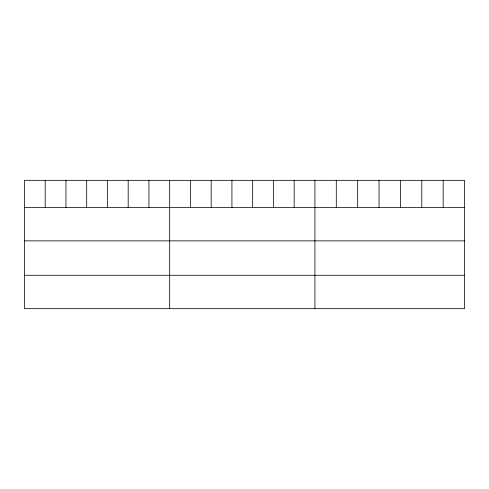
<?xml version="1.0" encoding="UTF-8"?>
<svg xmlns="http://www.w3.org/2000/svg" width="489" height="489" viewBox="0 0 489 489"><rect width="100%" height="100%" fill="white"/><g stroke="black" fill="none" stroke-linecap="round" stroke-linejoin="round"><path stroke-width="0.73" d="M464.55 207.458L464.55 308.675L24.45 308.675L24.45 180.325L464.55 180.325L464.55 207.458L24.45 207.458M24.45 240.863L464.55 240.863M24.45 275.276L464.55 275.276M443.175 180.325L443.175 207.458M421.799 180.325L421.799 207.458M400.424 180.325L400.424 207.458M379.042 180.325L379.042 207.458M357.667 180.325L357.667 207.458M336.291 180.325L336.291 207.458M314.916 180.325L314.916 308.675M294.17 180.325L294.17 207.458M273.418 180.325L273.418 207.458M252.672 180.325L252.672 207.458M231.927 180.325L231.927 207.458M211.181 180.325L211.181 207.458M190.429 180.325L190.429 207.458M169.683 180.325L169.683 308.675M148.937 180.325L148.937 207.458M128.185 180.325L128.185 207.458M107.439 180.325L107.439 207.458M86.694 180.325L86.694 207.458M65.948 180.325L65.948 207.458M45.196 180.325L45.196 207.458"/></g></svg>
